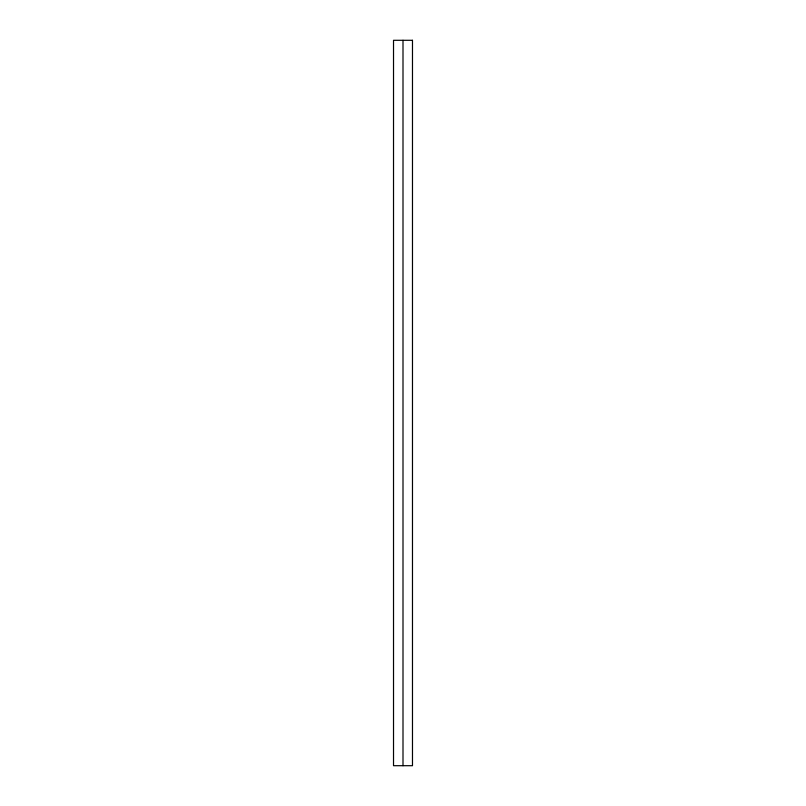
<?xml version="1.0" encoding="UTF-8"?>
<svg xmlns="http://www.w3.org/2000/svg" width="806" height="806" viewBox="0 0 806 806"><rect width="100%" height="100%" fill="white"/><g stroke="black" fill="none" stroke-linecap="round" stroke-linejoin="round"><path stroke-width="1.21" d="M403 40.3L403 765.7M412.481 40.3L393.519 40.3L393.519 765.7L412.481 765.7L412.481 40.3"/></g></svg>
